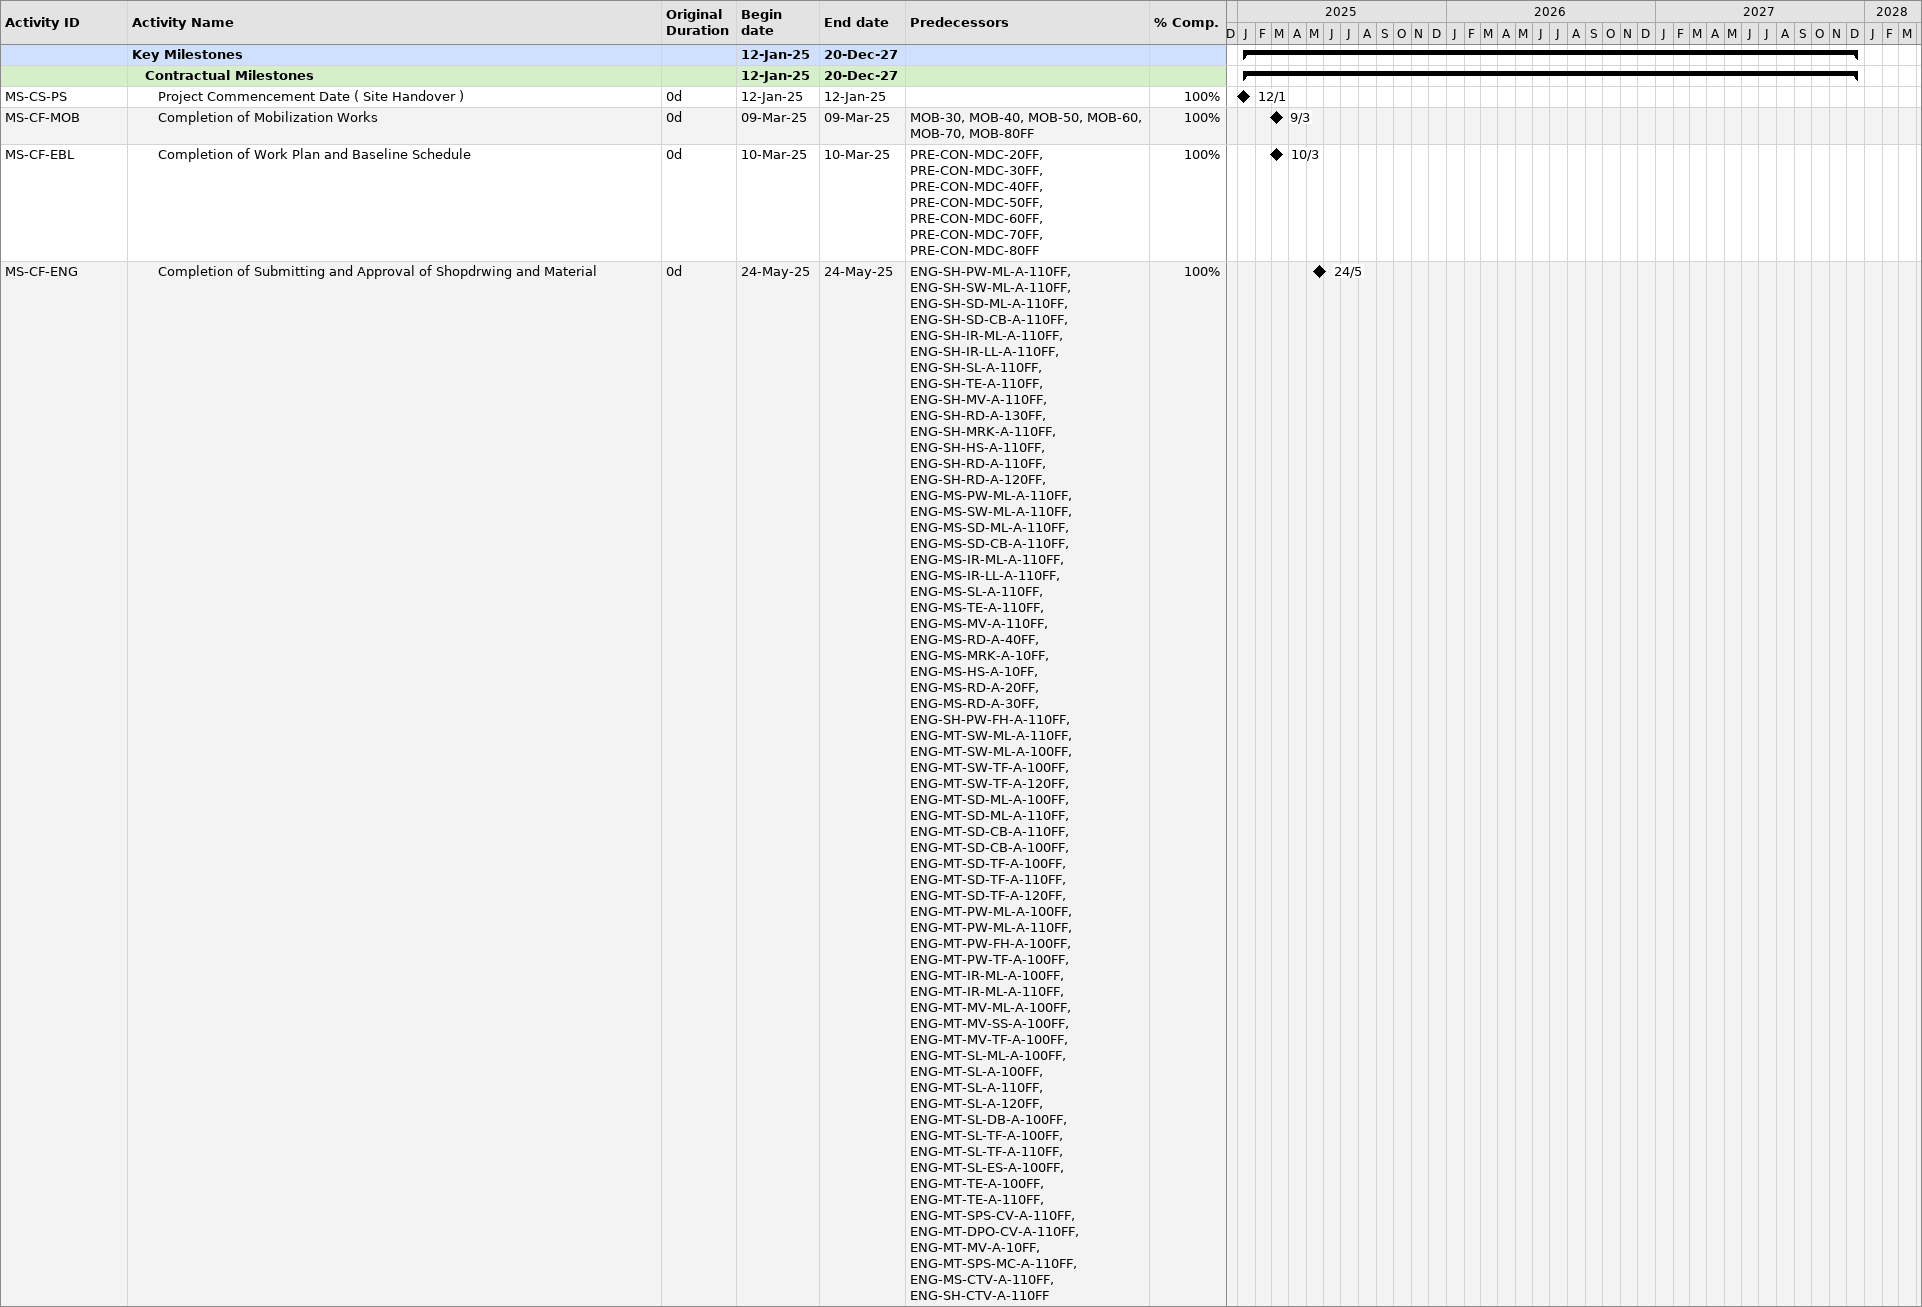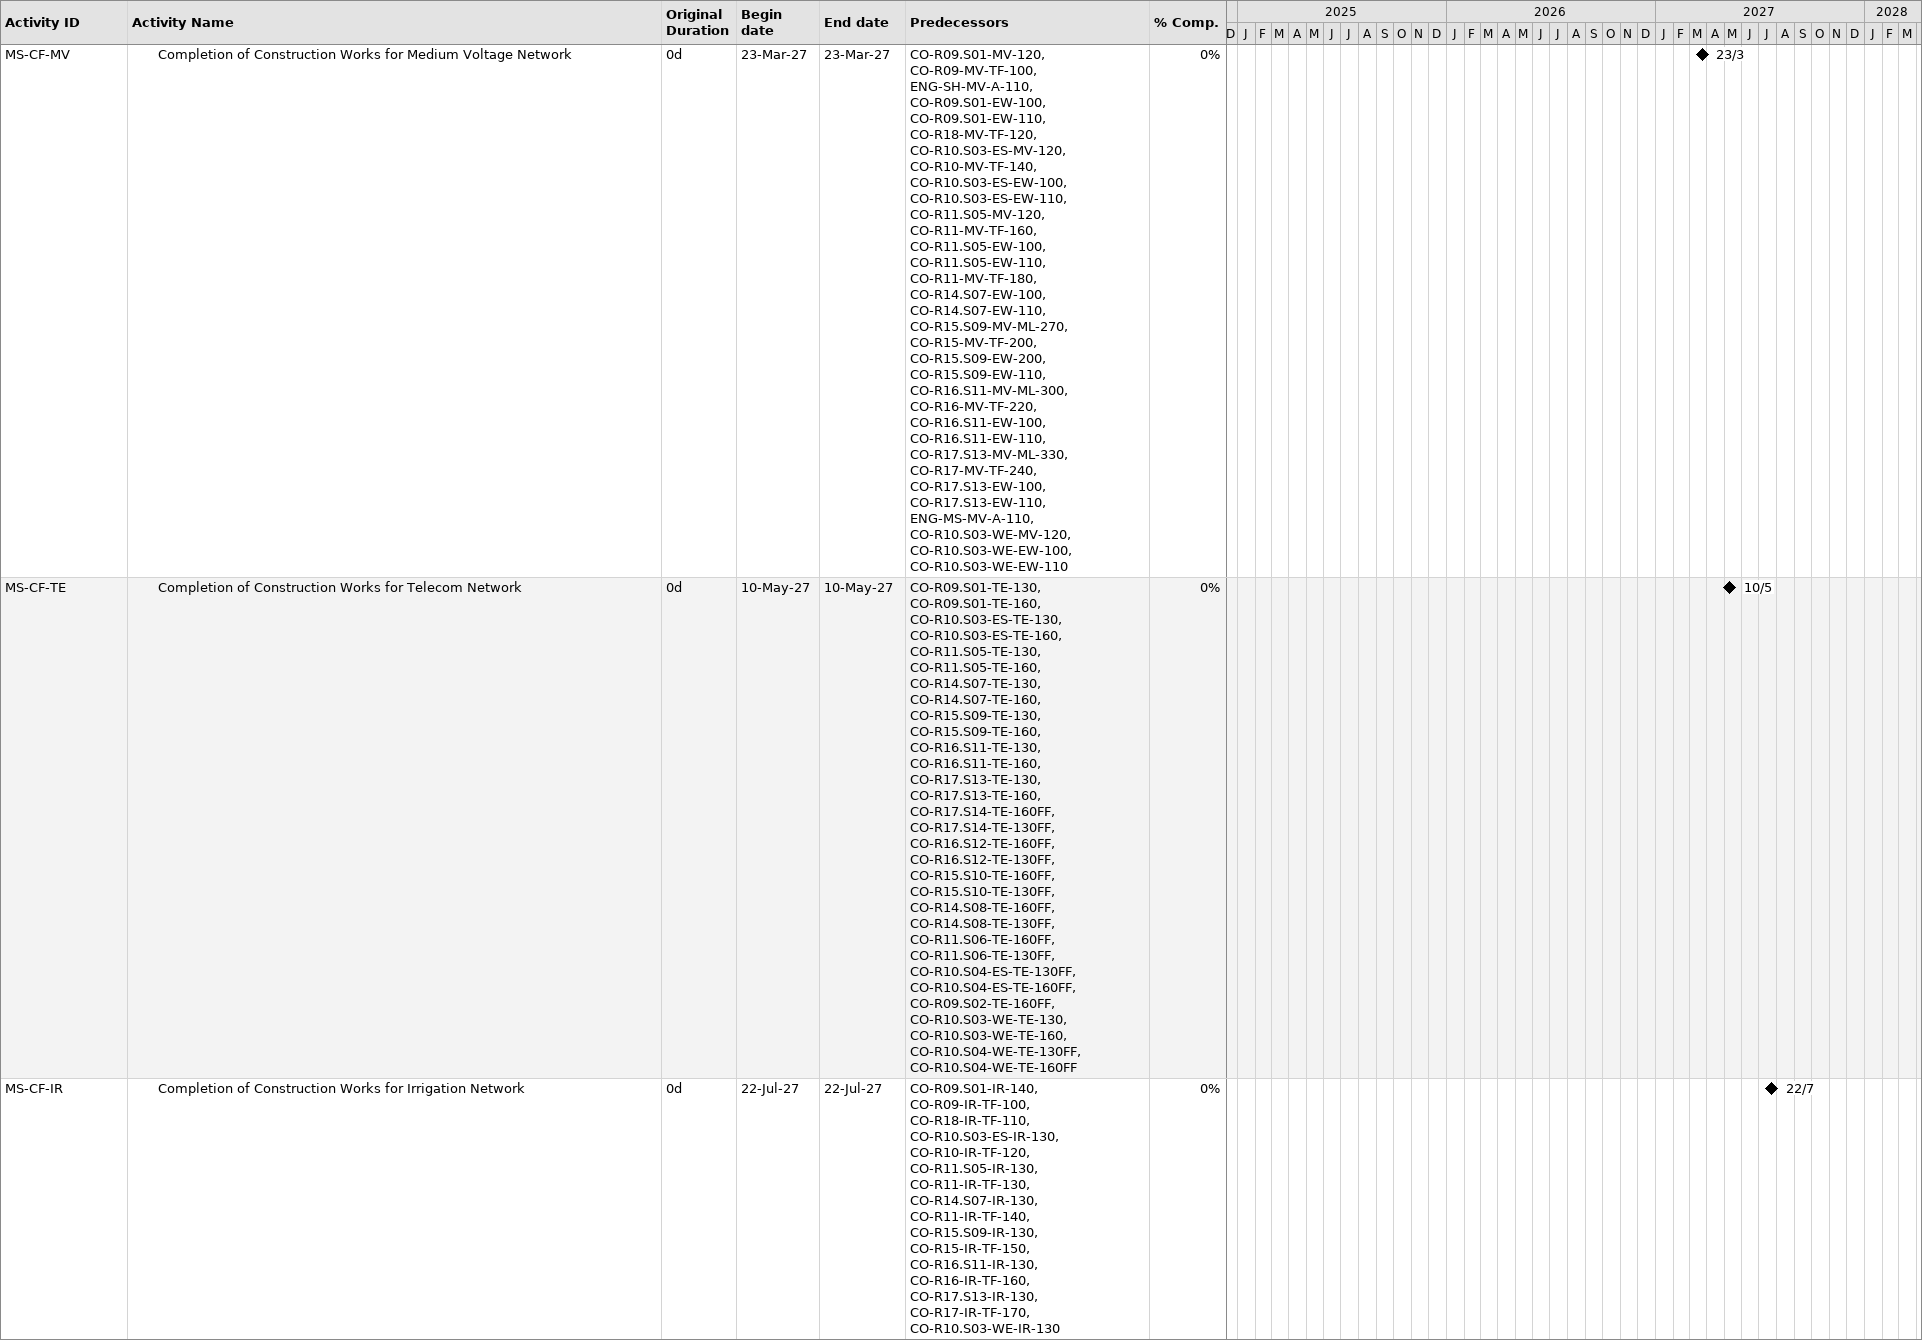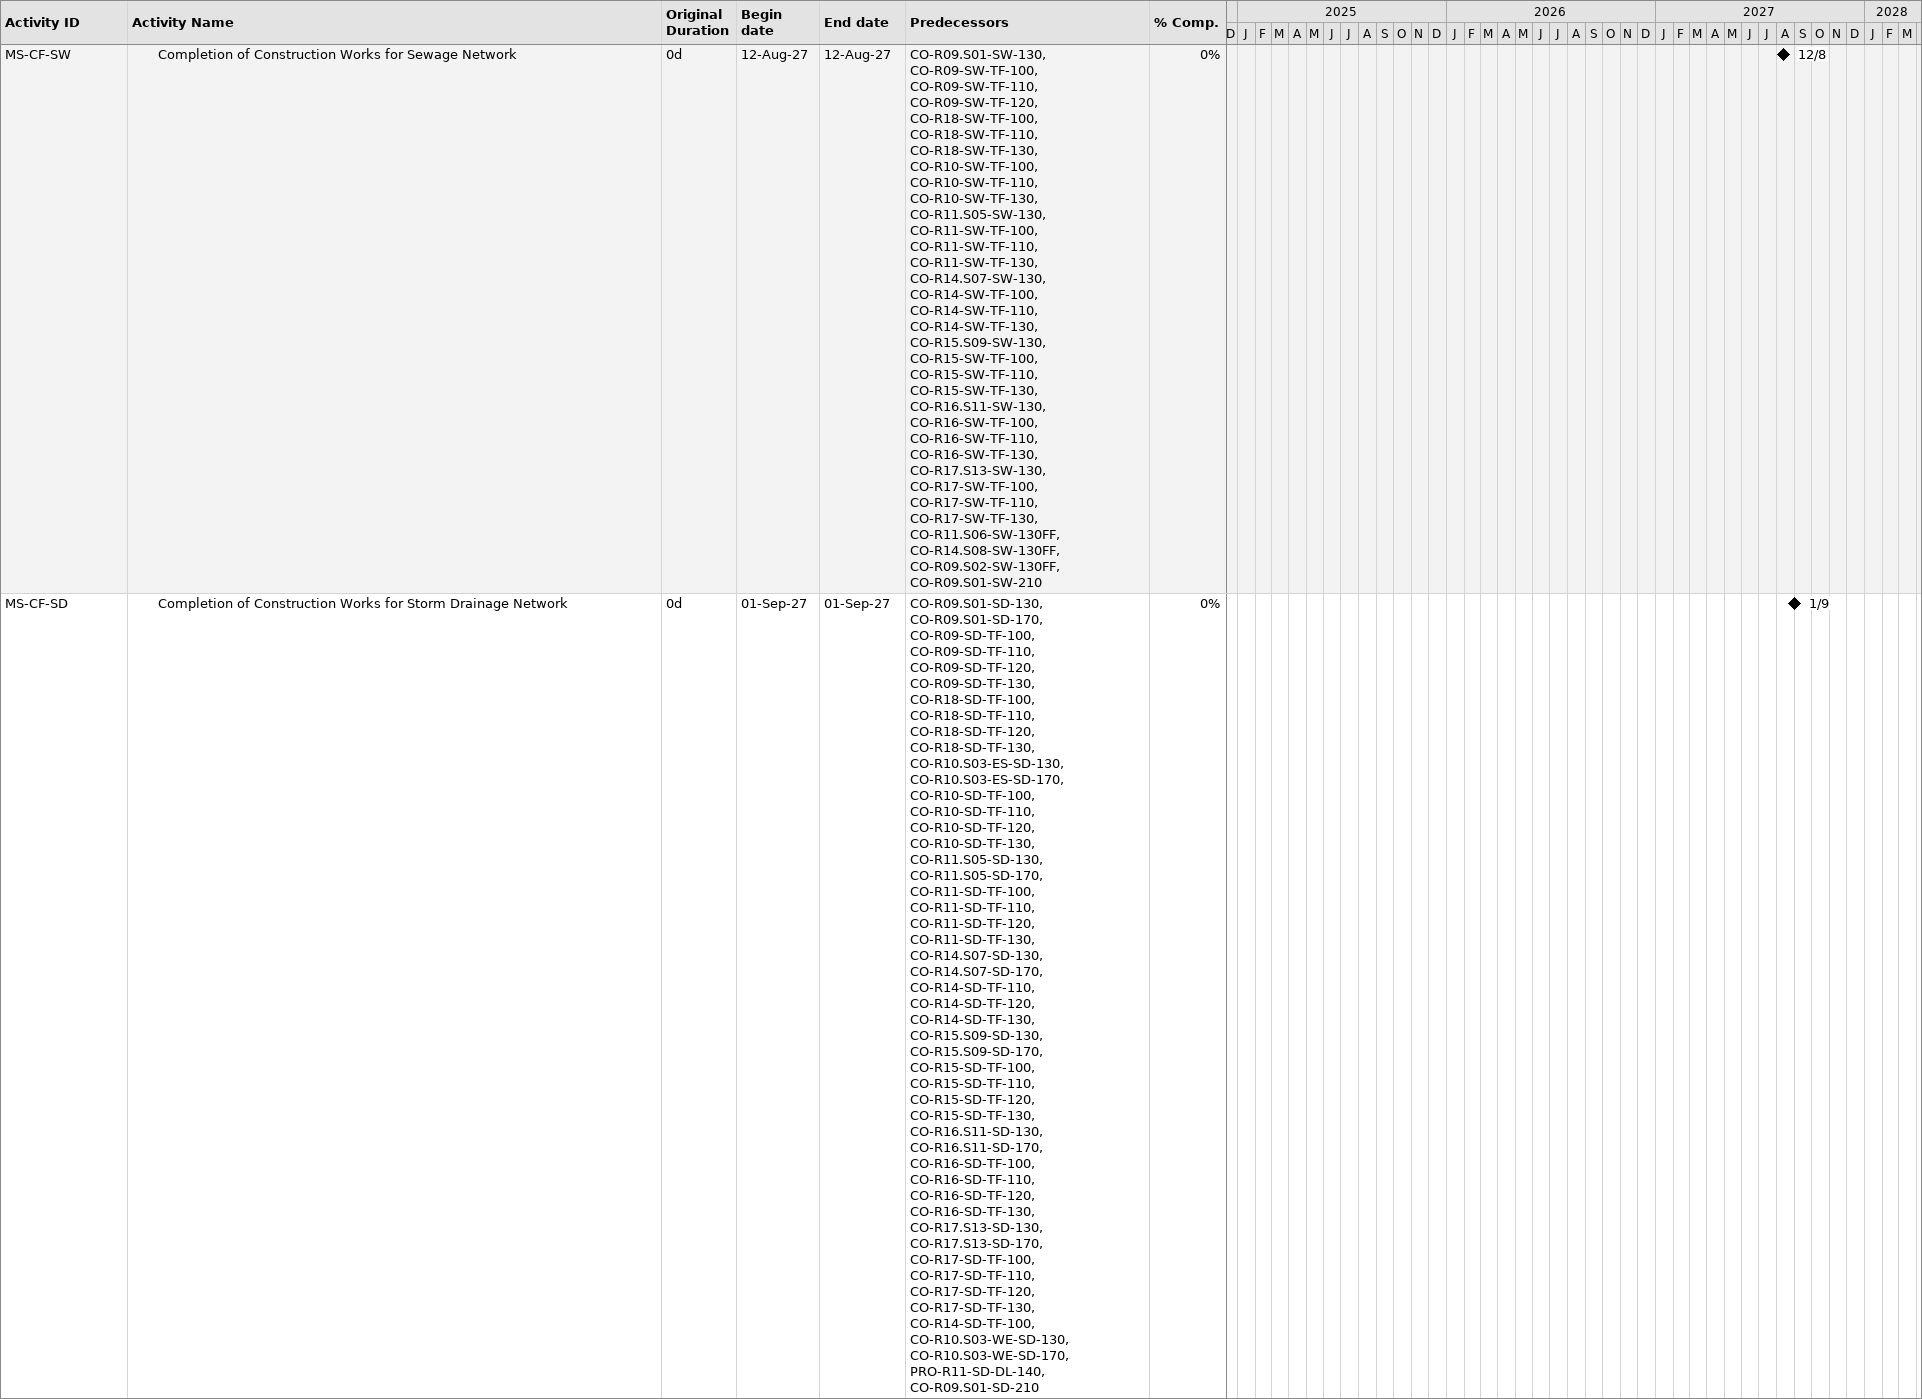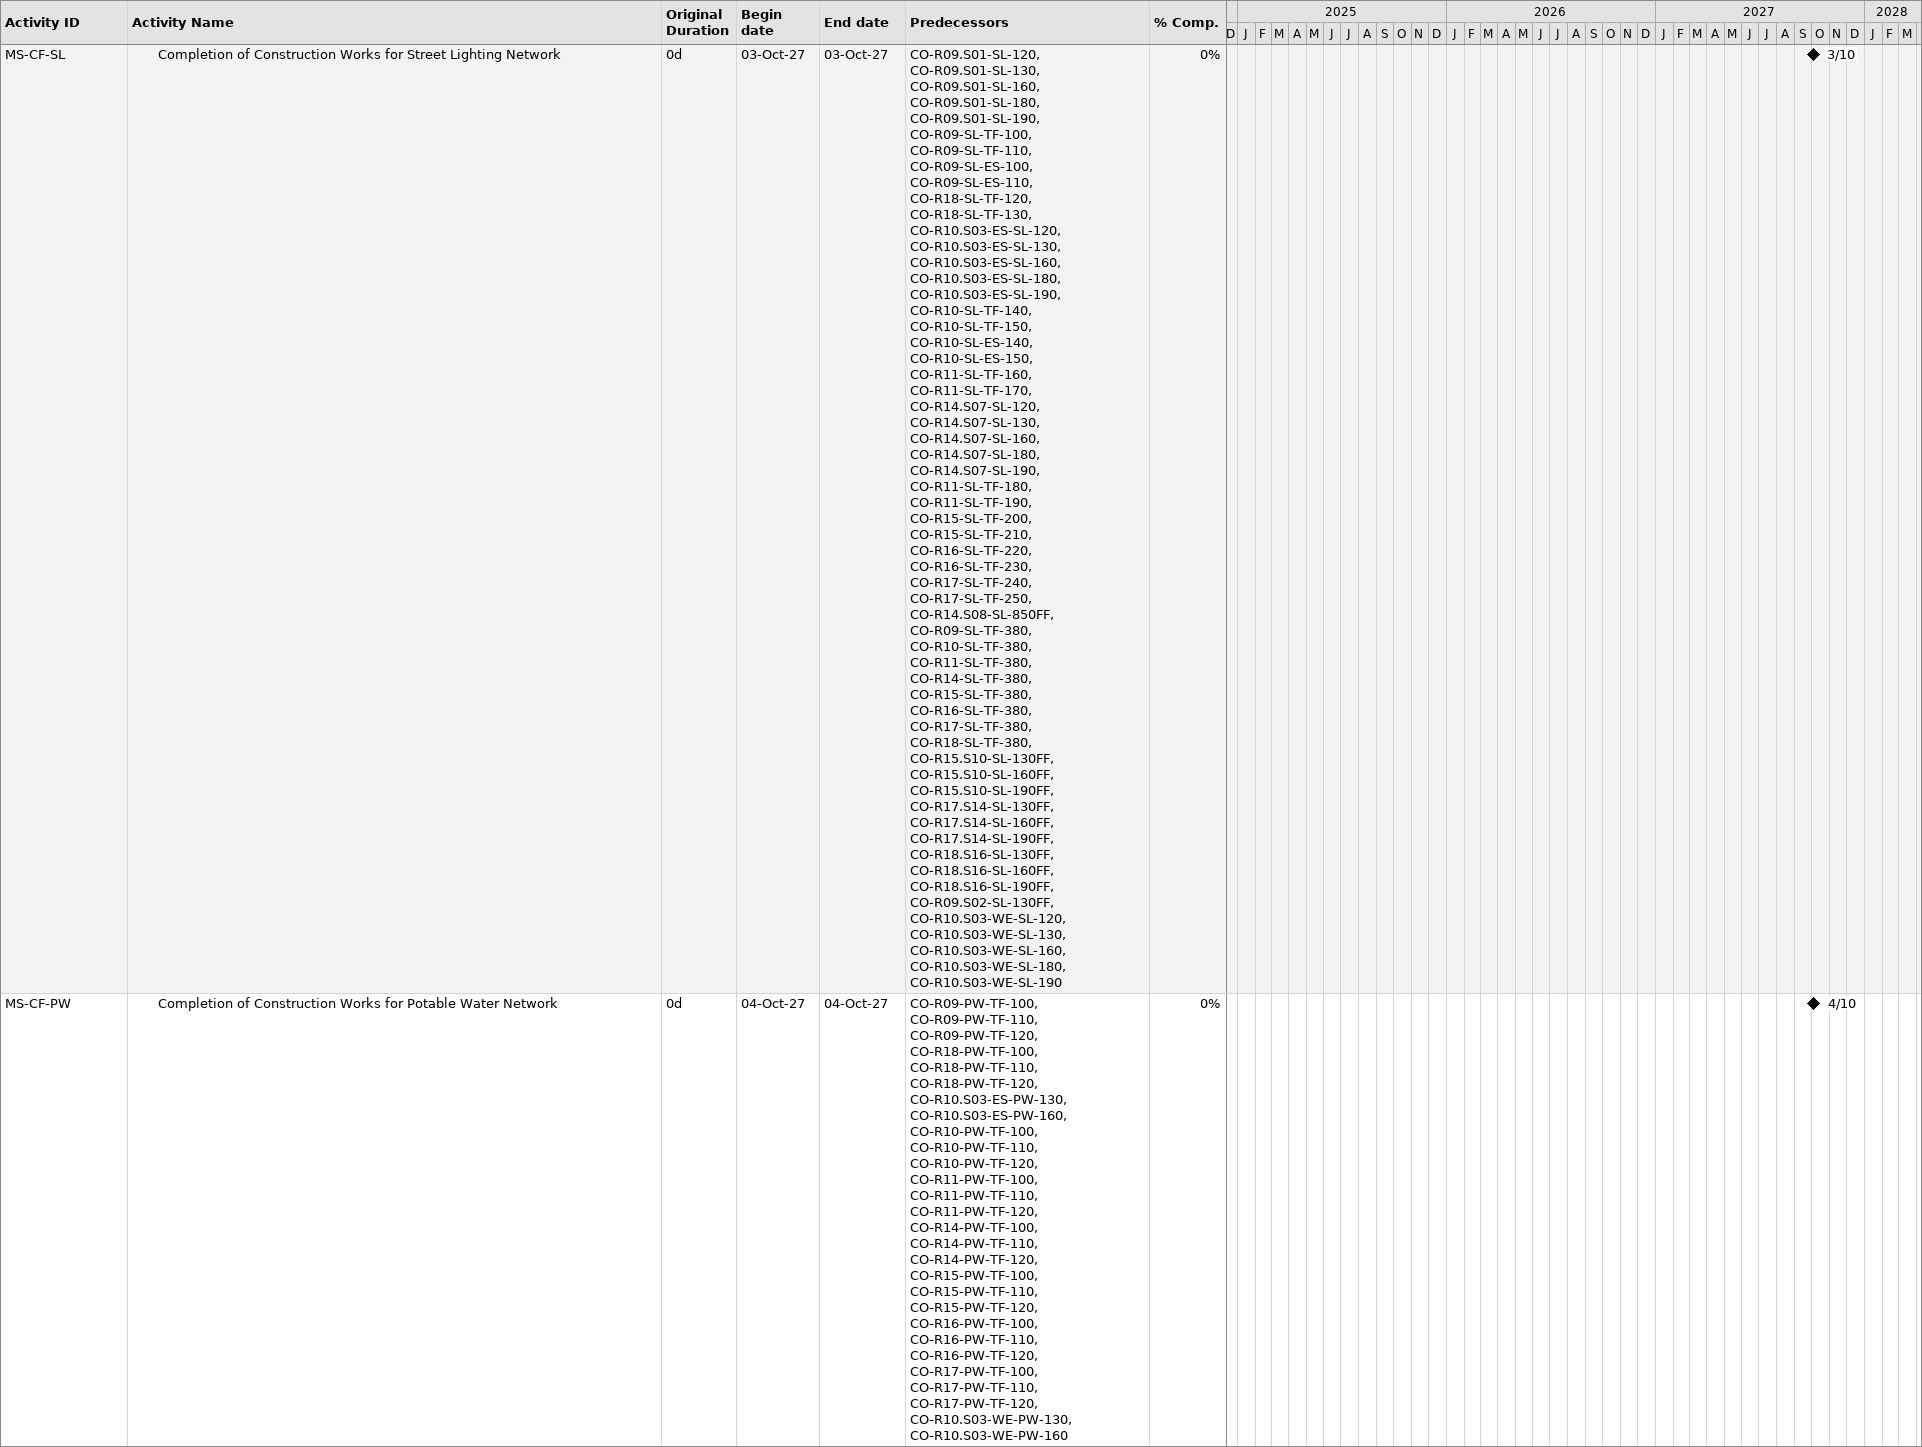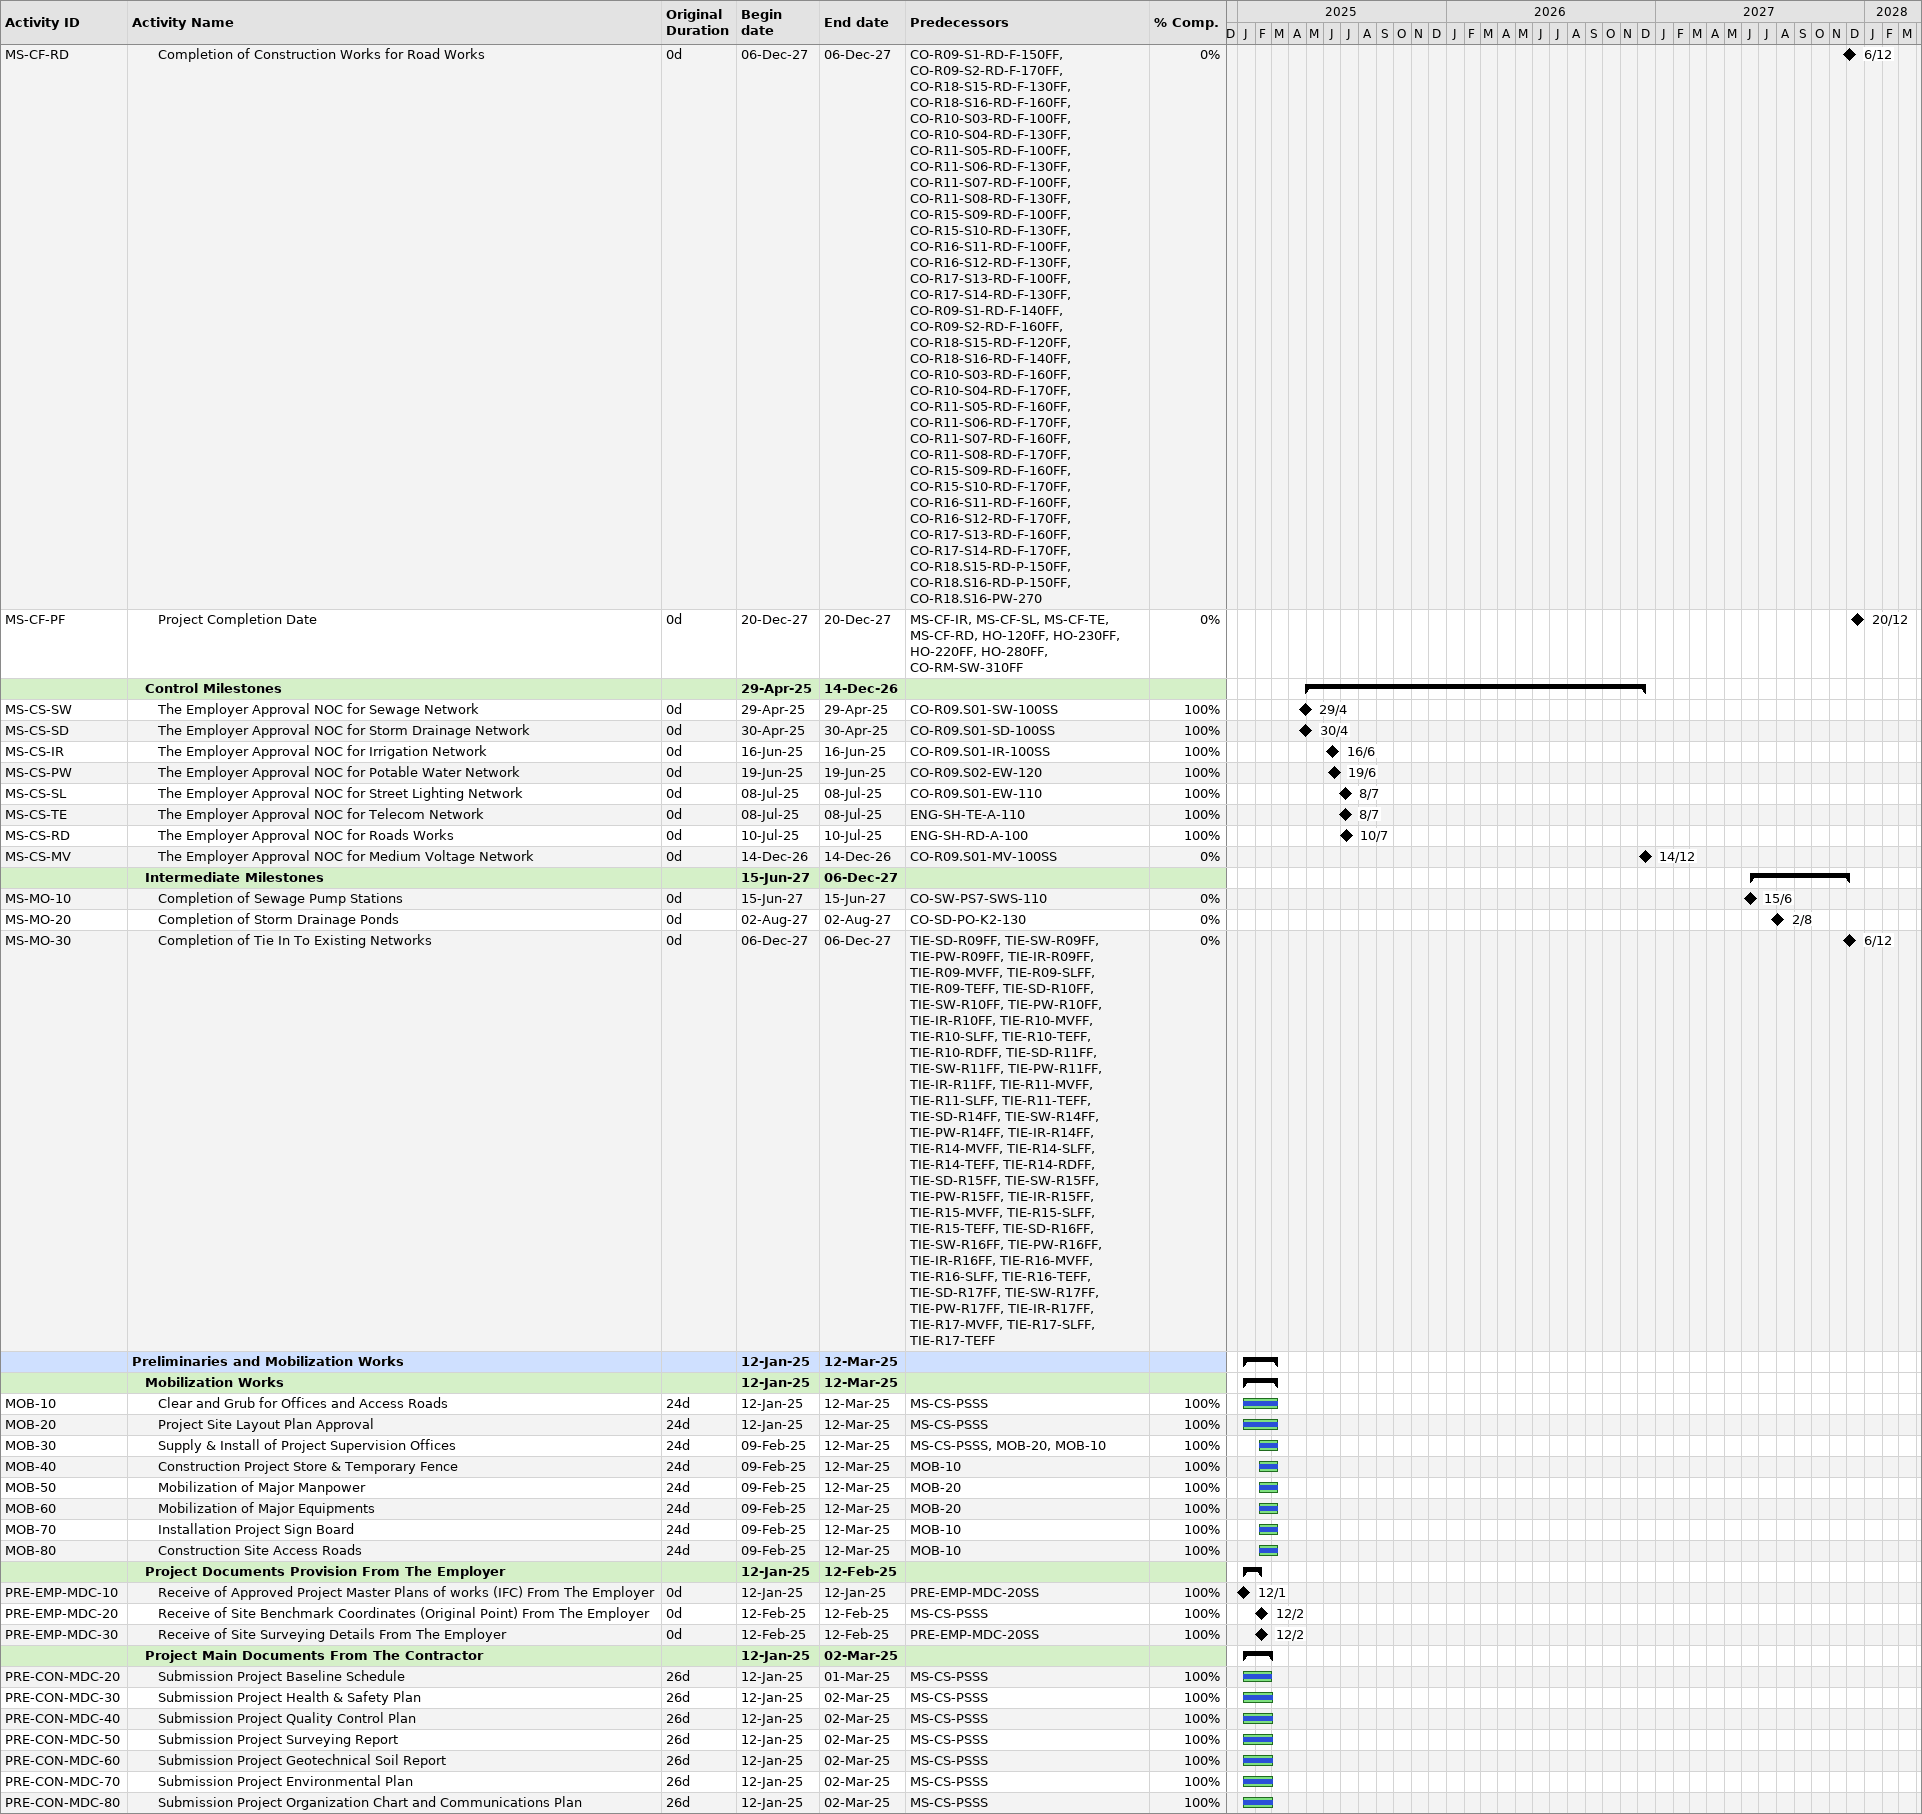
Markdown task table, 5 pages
| ID | Level | Task | Original duration | Start | Finish | Predecessors | % complete |
|---|---|---|---|---|---|---|---|
|  | 1 | **Key Milestones** |  | 2025-01-12 | 2027-12-20 |  |  |
|  | 2 | **Contractual Milestones** |  | 2025-01-12 | 2027-12-20 |  |  |
| MS-CS-PS | 3 | Project Commencement Date ( Site Handover ) | 0d | 2025-01-12 | 2025-01-12 |  | 100 |
| MS-CF-MOB | 3 | Completion of Mobilization Works | 0d | 2025-03-09 | 2025-03-09 | MOB-30, MOB-40, MOB-50, MOB-60, MOB-70, MOB-80FF | 100 |
| MS-CF-EBL | 3 | Completion of Work Plan and Baseline Schedule | 0d | 2025-03-10 | 2025-03-10 | PRE-CON-MDC-20FF, PRE-CON-MDC-30FF, PRE-CON-MDC-40FF, PRE-CON-MDC-50FF, PRE-CON-MDC-60FF, PRE-CON-MDC-70FF, PRE-CON-MDC-80FF | 100 |
| MS-CF-ENG | 3 | Completion of Submitting and Approval of Shopdrwing and Material | 0d | 2025-05-24 | 2025-05-24 | ENG-SH-PW-ML-A-110FF, ENG-SH-SW-ML-A-110FF, ENG-SH-SD-ML-A-110FF, ENG-SH-SD-CB-A-110FF, ENG-SH-IR-ML-A-110FF, ENG-SH-IR-LL-A-110FF, ENG-SH-SL-A-110FF, ENG-SH-TE-A-110FF, ENG-SH-MV-A-110FF, ENG-SH-RD-A-130FF, ENG-SH-MRK-A-110FF, ENG-SH-HS-A-110FF, ENG-SH-RD-A-110FF, ENG-SH-RD-A-120FF, ENG-MS-PW-ML-A-110FF, ENG-MS-SW-ML-A-110FF, ENG-MS-SD-ML-A-110FF, ENG-MS-SD-CB-A-110FF, ENG-MS-IR-ML-A-110FF, ENG-MS-IR-LL-A-110FF, ENG-MS-SL-A-110FF, ENG-MS-TE-A-110FF, ENG-MS-MV-A-110FF, ENG-MS-RD-A-40FF, ENG-MS-MRK-A-10FF, ENG-MS-HS-A-10FF, ENG-MS-RD-A-20FF, ENG-MS-RD-A-30FF, ENG-SH-PW-FH-A-110FF, ENG-MT-SW-ML-A-110FF, ENG-MT-SW-ML-A-100FF, ENG-MT-SW-TF-A-100FF, ENG-MT-SW-TF-A-120FF, ENG-MT-SD-ML-A-100FF, ENG-MT-SD-ML-A-110FF, ENG-MT-SD-CB-A-110FF, ENG-MT-SD-CB-A-100FF, ENG-MT-SD-TF-A-100FF, ENG-MT-SD-TF-A-110FF, ENG-MT-SD-TF-A-120FF, ENG-MT-PW-ML-A-100FF, ENG-MT-PW-ML-A-110FF, ENG-MT-PW-FH-A-100FF, ENG-MT-PW-TF-A-100FF, ENG-MT-IR-ML-A-100FF, ENG-MT-IR-ML-A-110FF, ENG-MT-MV-ML-A-100FF, ENG-MT-MV-SS-A-100FF, ENG-MT-MV-TF-A-100FF, ENG-MT-SL-ML-A-100FF, ENG-MT-SL-A-100FF, ENG-MT-SL-A-110FF, ENG-MT-SL-A-120FF, ENG-MT-SL-DB-A-100FF, ENG-MT-SL-TF-A-100FF, ENG-MT-SL-TF-A-110FF, ENG-MT-SL-ES-A-100FF, ENG-MT-TE-A-100FF, ENG-MT-TE-A-110FF, ENG-MT-SPS-CV-A-110FF, ENG-MT-DPO-CV-A-110FF, ENG-MT-MV-A-10FF, ENG-MT-SPS-MC-A-110FF, ENG-MS-CTV-A-110FF, ENG-SH-CTV-A-110FF | 100 |
| MS-CF-MV | 3 | Completion of Construction Works for Medium Voltage Network | 0d | 2027-03-23 | 2027-03-23 | CO-R09.S01-MV-120, CO-R09-MV-TF-100, ENG-SH-MV-A-110, CO-R09.S01-EW-100, CO-R09.S01-EW-110, CO-R18-MV-TF-120, CO-R10.S03-ES-MV-120, CO-R10-MV-TF-140, CO-R10.S03-ES-EW-100, CO-R10.S03-ES-EW-110, CO-R11.S05-MV-120, CO-R11-MV-TF-160, CO-R11.S05-EW-100, CO-R11.S05-EW-110, CO-R11-MV-TF-180, CO-R14.S07-EW-100, CO-R14.S07-EW-110, CO-R15.S09-MV-ML-270, CO-R15-MV-TF-200, CO-R15.S09-EW-200, CO-R15.S09-EW-110, CO-R16.S11-MV-ML-300, CO-R16-MV-TF-220, CO-R16.S11-EW-100, CO-R16.S11-EW-110, CO-R17.S13-MV-ML-330, CO-R17-MV-TF-240, CO-R17.S13-EW-100, CO-R17.S13-EW-110, ENG-MS-MV-A-110, CO-R10.S03-WE-MV-120, CO-R10.S03-WE-EW-100, CO-R10.S03-WE-EW-110 | 0 |
| MS-CF-TE | 3 | Completion of Construction Works for Telecom Network | 0d | 2027-05-10 | 2027-05-10 | CO-R09.S01-TE-130, CO-R09.S01-TE-160, CO-R10.S03-ES-TE-130, CO-R10.S03-ES-TE-160, CO-R11.S05-TE-130, CO-R11.S05-TE-160, CO-R14.S07-TE-130, CO-R14.S07-TE-160, CO-R15.S09-TE-130, CO-R15.S09-TE-160, CO-R16.S11-TE-130, CO-R16.S11-TE-160, CO-R17.S13-TE-130, CO-R17.S13-TE-160, CO-R17.S14-TE-160FF, CO-R17.S14-TE-130FF, CO-R16.S12-TE-160FF, CO-R16.S12-TE-130FF, CO-R15.S10-TE-160FF, CO-R15.S10-TE-130FF, CO-R14.S08-TE-160FF, CO-R14.S08-TE-130FF, CO-R11.S06-TE-160FF, CO-R11.S06-TE-130FF, CO-R10.S04-ES-TE-130FF, CO-R10.S04-ES-TE-160FF, CO-R09.S02-TE-160FF, CO-R10.S03-WE-TE-130, CO-R10.S03-WE-TE-160, CO-R10.S04-WE-TE-130FF, CO-R10.S04-WE-TE-160FF | 0 |
| MS-CF-IR | 3 | Completion of Construction Works for Irrigation Network | 0d | 2027-07-22 | 2027-07-22 | CO-R09.S01-IR-140, CO-R09-IR-TF-100, CO-R18-IR-TF-110, CO-R10.S03-ES-IR-130, CO-R10-IR-TF-120, CO-R11.S05-IR-130, CO-R11-IR-TF-130, CO-R14.S07-IR-130, CO-R11-IR-TF-140, CO-R15.S09-IR-130, CO-R15-IR-TF-150, CO-R16.S11-IR-130, CO-R16-IR-TF-160, CO-R17.S13-IR-130, CO-R17-IR-TF-170, CO-R10.S03-WE-IR-130 | 0 |
| MS-CF-SW | 3 | Completion of Construction Works for Sewage Network | 0d | 2027-08-12 | 2027-08-12 | CO-R09.S01-SW-130, CO-R09-SW-TF-100, CO-R09-SW-TF-110, CO-R09-SW-TF-120, CO-R18-SW-TF-100, CO-R18-SW-TF-110, CO-R18-SW-TF-130, CO-R10-SW-TF-100, CO-R10-SW-TF-110, CO-R10-SW-TF-130, CO-R11.S05-SW-130, CO-R11-SW-TF-100, CO-R11-SW-TF-110, CO-R11-SW-TF-130, CO-R14.S07-SW-130, CO-R14-SW-TF-100, CO-R14-SW-TF-110, CO-R14-SW-TF-130, CO-R15.S09-SW-130, CO-R15-SW-TF-100, CO-R15-SW-TF-110, CO-R15-SW-TF-130, CO-R16.S11-SW-130, CO-R16-SW-TF-100, CO-R16-SW-TF-110, CO-R16-SW-TF-130, CO-R17.S13-SW-130, CO-R17-SW-TF-100, CO-R17-SW-TF-110, CO-R17-SW-TF-130, CO-R11.S06-SW-130FF, CO-R14.S08-SW-130FF, CO-R09.S02-SW-130FF, CO-R09.S01-SW-210 | 0 |
| MS-CF-SD | 3 | Completion of Construction Works for Storm Drainage Network | 0d | 2027-09-01 | 2027-09-01 | CO-R09.S01-SD-130, CO-R09.S01-SD-170, CO-R09-SD-TF-100, CO-R09-SD-TF-110, CO-R09-SD-TF-120, CO-R09-SD-TF-130, CO-R18-SD-TF-100, CO-R18-SD-TF-110, CO-R18-SD-TF-120, CO-R18-SD-TF-130, CO-R10.S03-ES-SD-130, CO-R10.S03-ES-SD-170, CO-R10-SD-TF-100, CO-R10-SD-TF-110, CO-R10-SD-TF-120, CO-R10-SD-TF-130, CO-R11.S05-SD-130, CO-R11.S05-SD-170, CO-R11-SD-TF-100, CO-R11-SD-TF-110, CO-R11-SD-TF-120, CO-R11-SD-TF-130, CO-R14.S07-SD-130, CO-R14.S07-SD-170, CO-R14-SD-TF-110, CO-R14-SD-TF-120, CO-R14-SD-TF-130, CO-R15.S09-SD-130, CO-R15.S09-SD-170, CO-R15-SD-TF-100, CO-R15-SD-TF-110, CO-R15-SD-TF-120, CO-R15-SD-TF-130, CO-R16.S11-SD-130, CO-R16.S11-SD-170, CO-R16-SD-TF-100, CO-R16-SD-TF-110, CO-R16-SD-TF-120, CO-R16-SD-TF-130, CO-R17.S13-SD-130, CO-R17.S13-SD-170, CO-R17-SD-TF-100, CO-R17-SD-TF-110, CO-R17-SD-TF-120, CO-R17-SD-TF-130, CO-R14-SD-TF-100, CO-R10.S03-WE-SD-130, CO-R10.S03-WE-SD-170, PRO-R11-SD-DL-140, CO-R09.S01-SD-210 | 0 |
| MS-CF-SL | 3 | Completion of Construction Works for Street Lighting Network | 0d | 2027-10-03 | 2027-10-03 | CO-R09.S01-SL-120, CO-R09.S01-SL-130, CO-R09.S01-SL-160, CO-R09.S01-SL-180, CO-R09.S01-SL-190, CO-R09-SL-TF-100, CO-R09-SL-TF-110, CO-R09-SL-ES-100, CO-R09-SL-ES-110, CO-R18-SL-TF-120, CO-R18-SL-TF-130, CO-R10.S03-ES-SL-120, CO-R10.S03-ES-SL-130, CO-R10.S03-ES-SL-160, CO-R10.S03-ES-SL-180, CO-R10.S03-ES-SL-190, CO-R10-SL-TF-140, CO-R10-SL-TF-150, CO-R10-SL-ES-140, CO-R10-SL-ES-150, CO-R11-SL-TF-160, CO-R11-SL-TF-170, CO-R14.S07-SL-120, CO-R14.S07-SL-130, CO-R14.S07-SL-160, CO-R14.S07-SL-180, CO-R14.S07-SL-190, CO-R11-SL-TF-180, CO-R11-SL-TF-190, CO-R15-SL-TF-200, CO-R15-SL-TF-210, CO-R16-SL-TF-220, CO-R16-SL-TF-230, CO-R17-SL-TF-240, CO-R17-SL-TF-250, CO-R14.S08-SL-850FF, CO-R09-SL-TF-380, CO-R10-SL-TF-380, CO-R11-SL-TF-380, CO-R14-SL-TF-380, CO-R15-SL-TF-380, CO-R16-SL-TF-380, CO-R17-SL-TF-380, CO-R18-SL-TF-380, CO-R15.S10-SL-130FF, CO-R15.S10-SL-160FF, CO-R15.S10-SL-190FF, CO-R17.S14-SL-130FF, CO-R17.S14-SL-160FF, CO-R17.S14-SL-190FF, CO-R18.S16-SL-130FF, CO-R18.S16-SL-160FF, CO-R18.S16-SL-190FF, CO-R09.S02-SL-130FF, CO-R10.S03-WE-SL-120, CO-R10.S03-WE-SL-130, CO-R10.S03-WE-SL-160, CO-R10.S03-WE-SL-180, CO-R10.S03-WE-SL-190 | 0 |
| MS-CF-PW | 3 | Completion of Construction Works for Potable Water Network | 0d | 2027-10-04 | 2027-10-04 | CO-R09-PW-TF-100, CO-R09-PW-TF-110, CO-R09-PW-TF-120, CO-R18-PW-TF-100, CO-R18-PW-TF-110, CO-R18-PW-TF-120, CO-R10.S03-ES-PW-130, CO-R10.S03-ES-PW-160, CO-R10-PW-TF-100, CO-R10-PW-TF-110, CO-R10-PW-TF-120, CO-R11-PW-TF-100, CO-R11-PW-TF-110, CO-R11-PW-TF-120, CO-R14-PW-TF-100, CO-R14-PW-TF-110, CO-R14-PW-TF-120, CO-R15-PW-TF-100, CO-R15-PW-TF-110, CO-R15-PW-TF-120, CO-R16-PW-TF-100, CO-R16-PW-TF-110, CO-R16-PW-TF-120, CO-R17-PW-TF-100, CO-R17-PW-TF-110, CO-R17-PW-TF-120, CO-R10.S03-WE-PW-130, CO-R10.S03-WE-PW-160 | 0 |
| MS-CF-RD | 3 | Completion of Construction Works for Road Works | 0d | 2027-12-06 | 2027-12-06 | CO-R09-S1-RD-F-150FF, CO-R09-S2-RD-F-170FF, CO-R18-S15-RD-F-130FF, CO-R18-S16-RD-F-160FF, CO-R10-S03-RD-F-100FF, CO-R10-S04-RD-F-130FF, CO-R11-S05-RD-F-100FF, CO-R11-S06-RD-F-130FF, CO-R11-S07-RD-F-100FF, CO-R11-S08-RD-F-130FF, CO-R15-S09-RD-F-100FF, CO-R15-S10-RD-F-130FF, CO-R16-S11-RD-F-100FF, CO-R16-S12-RD-F-130FF, CO-R17-S13-RD-F-100FF, CO-R17-S14-RD-F-130FF, CO-R09-S1-RD-F-140FF, CO-R09-S2-RD-F-160FF, CO-R18-S15-RD-F-120FF, CO-R18-S16-RD-F-140FF, CO-R10-S03-RD-F-160FF, CO-R10-S04-RD-F-170FF, CO-R11-S05-RD-F-160FF, CO-R11-S06-RD-F-170FF, CO-R11-S07-RD-F-160FF, CO-R11-S08-RD-F-170FF, CO-R15-S09-RD-F-160FF, CO-R15-S10-RD-F-170FF, CO-R16-S11-RD-F-160FF, CO-R16-S12-RD-F-170FF, CO-R17-S13-RD-F-160FF, CO-R17-S14-RD-F-170FF, CO-R18.S15-RD-P-150FF, CO-R18.S16-RD-P-150FF, CO-R18.S16-PW-270 | 0 |
| MS-CF-PF | 3 | Project Completion Date | 0d | 2027-12-20 | 2027-12-20 | MS-CF-IR, MS-CF-SL, MS-CF-TE, MS-CF-RD, HO-120FF, HO-230FF, HO-220FF, HO-280FF, CO-RM-SW-310FF | 0 |
|  | 2 | **Control Milestones** |  | 2025-04-29 | 2026-12-14 |  |  |
| MS-CS-SW | 3 | The Employer Approval NOC for Sewage Network | 0d | 2025-04-29 | 2025-04-29 | CO-R09.S01-SW-100SS | 100 |
| MS-CS-SD | 3 | The Employer Approval NOC for Storm Drainage Network | 0d | 2025-04-30 | 2025-04-30 | CO-R09.S01-SD-100SS | 100 |
| MS-CS-IR | 3 | The Employer Approval NOC for Irrigation Network | 0d | 2025-06-16 | 2025-06-16 | CO-R09.S01-IR-100SS | 100 |
| MS-CS-PW | 3 | The Employer Approval NOC for Potable Water Network | 0d | 2025-06-19 | 2025-06-19 | CO-R09.S02-EW-120 | 100 |
| MS-CS-SL | 3 | The Employer Approval NOC for Street Lighting Network | 0d | 2025-07-08 | 2025-07-08 | CO-R09.S01-EW-110 | 100 |
| MS-CS-TE | 3 | The Employer Approval NOC for Telecom Network | 0d | 2025-07-08 | 2025-07-08 | ENG-SH-TE-A-110 | 100 |
| MS-CS-RD | 3 | The Employer Approval NOC for Roads Works | 0d | 2025-07-10 | 2025-07-10 | ENG-SH-RD-A-100 | 100 |
| MS-CS-MV | 3 | The Employer Approval NOC for Medium Voltage Network | 0d | 2026-12-14 | 2026-12-14 | CO-R09.S01-MV-100SS | 0 |
|  | 2 | **Intermediate Milestones** |  | 2027-06-15 | 2027-12-06 |  |  |
| MS-MO-10 | 3 | Completion of Sewage Pump Stations | 0d | 2027-06-15 | 2027-06-15 | CO-SW-PS7-SWS-110 | 0 |
| MS-MO-20 | 3 | Completion of Storm Drainage Ponds | 0d | 2027-08-02 | 2027-08-02 | CO-SD-PO-K2-130 | 0 |
| MS-MO-30 | 3 | Completion of Tie In To Existing Networks | 0d | 2027-12-06 | 2027-12-06 | TIE-SD-R09FF, TIE-SW-R09FF, TIE-PW-R09FF, TIE-IR-R09FF, TIE-R09-MVFF, TIE-R09-SLFF, TIE-R09-TEFF, TIE-SD-R10FF, TIE-SW-R10FF, TIE-PW-R10FF, TIE-IR-R10FF, TIE-R10-MVFF, TIE-R10-SLFF, TIE-R10-TEFF, TIE-R10-RDFF, TIE-SD-R11FF, TIE-SW-R11FF, TIE-PW-R11FF, TIE-IR-R11FF, TIE-R11-MVFF, TIE-R11-SLFF, TIE-R11-TEFF, TIE-SD-R14FF, TIE-SW-R14FF, TIE-PW-R14FF, TIE-IR-R14FF, TIE-R14-MVFF, TIE-R14-SLFF, TIE-R14-TEFF, TIE-R14-RDFF, TIE-SD-R15FF, TIE-SW-R15FF, TIE-PW-R15FF, TIE-IR-R15FF, TIE-R15-MVFF, TIE-R15-SLFF, TIE-R15-TEFF, TIE-SD-R16FF, TIE-SW-R16FF, TIE-PW-R16FF, TIE-IR-R16FF, TIE-R16-MVFF, TIE-R16-SLFF, TIE-R16-TEFF, TIE-SD-R17FF, TIE-SW-R17FF, TIE-PW-R17FF, TIE-IR-R17FF, TIE-R17-MVFF, TIE-R17-SLFF, TIE-R17-TEFF | 0 |
|  | 1 | **Preliminaries and Mobilization Works** |  | 2025-01-12 | 2025-03-12 |  |  |
|  | 2 | **Mobilization Works** |  | 2025-01-12 | 2025-03-12 |  |  |
| MOB-10 | 3 | Clear and Grub for Offices and Access Roads | 24d | 2025-01-12 | 2025-03-12 | MS-CS-PSSS | 100 |
| MOB-20 | 3 | Project Site Layout Plan Approval | 24d | 2025-01-12 | 2025-03-12 | MS-CS-PSSS | 100 |
| MOB-30 | 3 | Supply & Install of Project Supervision Offices | 24d | 2025-02-09 | 2025-03-12 | MS-CS-PSSS, MOB-20, MOB-10 | 100 |
| MOB-40 | 3 | Construction Project Store & Temporary Fence | 24d | 2025-02-09 | 2025-03-12 | MOB-10 | 100 |
| MOB-50 | 3 | Mobilization of Major Manpower | 24d | 2025-02-09 | 2025-03-12 | MOB-20 | 100 |
| MOB-60 | 3 | Mobilization of Major Equipments | 24d | 2025-02-09 | 2025-03-12 | MOB-20 | 100 |
| MOB-70 | 3 | Installation Project Sign Board | 24d | 2025-02-09 | 2025-03-12 | MOB-10 | 100 |
| MOB-80 | 3 | Construction Site Access Roads | 24d | 2025-02-09 | 2025-03-12 | MOB-10 | 100 |
|  | 2 | **Project Documents Provision From The Employer** |  | 2025-01-12 | 2025-02-12 |  |  |
| PRE-EMP-MDC-10 | 3 | Receive of Approved Project Master Plans of works (IFC) From The Employer | 0d | 2025-01-12 | 2025-01-12 | PRE-EMP-MDC-20SS | 100 |
| PRE-EMP-MDC-20 | 3 | Receive of Site Benchmark Coordinates (Original Point) From The Employer | 0d | 2025-02-12 | 2025-02-12 | MS-CS-PSSS | 100 |
| PRE-EMP-MDC-30 | 3 | Receive of Site Surveying Details From The Employer | 0d | 2025-02-12 | 2025-02-12 | PRE-EMP-MDC-20SS | 100 |
|  | 2 | **Project Main Documents From The Contractor** |  | 2025-01-12 | 2025-03-02 |  |  |
| PRE-CON-MDC-20 | 3 | Submission Project Baseline Schedule | 26d | 2025-01-12 | 2025-03-01 | MS-CS-PSSS | 100 |
| PRE-CON-MDC-30 | 3 | Submission Project Health & Safety Plan | 26d | 2025-01-12 | 2025-03-02 | MS-CS-PSSS | 100 |
| PRE-CON-MDC-40 | 3 | Submission Project Quality Control Plan | 26d | 2025-01-12 | 2025-03-02 | MS-CS-PSSS | 100 |
| PRE-CON-MDC-50 | 3 | Submission Project Surveying Report | 26d | 2025-01-12 | 2025-03-02 | MS-CS-PSSS | 100 |
| PRE-CON-MDC-60 | 3 | Submission Project Geotechnical Soil Report | 26d | 2025-01-12 | 2025-03-02 | MS-CS-PSSS | 100 |
| PRE-CON-MDC-70 | 3 | Submission Project Environmental Plan | 26d | 2025-01-12 | 2025-03-02 | MS-CS-PSSS | 100 |
| PRE-CON-MDC-80 | 3 | Submission Project Organization Chart and Communications Plan | 26d | 2025-01-12 | 2025-03-02 | MS-CS-PSSS | 100 |
